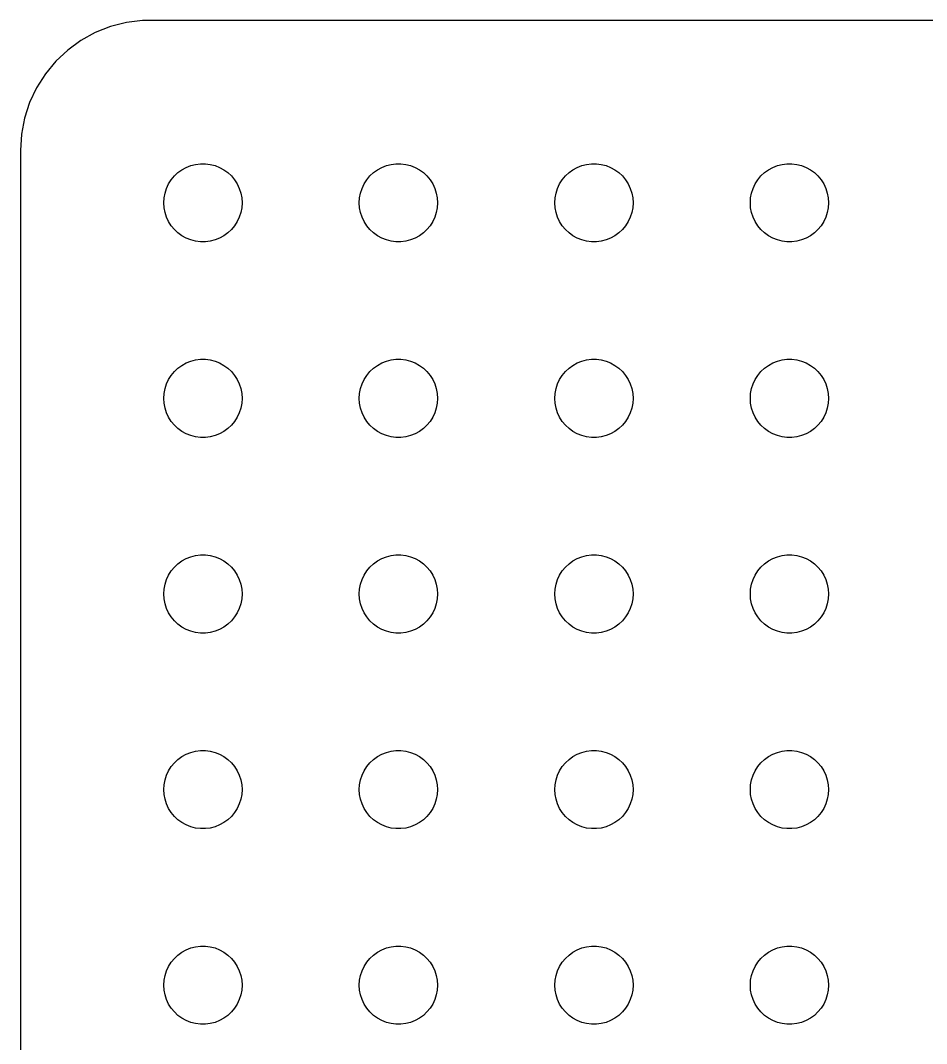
# Model space of a CAD drawing. Header units: metres. Extents: x -37 to 37, y 131 to 289.
# Drawn here: x -37 to -2.24, y 249.76 to 288.99 of the extents above; entities that cross this region are included whole.
import ezdxf

# ---------------------------------------------------------------- set-up
doc = ezdxf.new("R2010")
doc.units = ezdxf.units.M

msp = doc.modelspace()

# ---------------------------------------------------------------- linework, layer by layer
for p, q in [((-33.5451, 288.755), (-34.1289, 288.524)), ((-32.9369, 288.911), (-33.5451, 288.755)), ((-32.3139, 288.99), (-32.9369, 288.911)), ((32.3139, 288.99), (-32.3139, 288.99)), ((-34.1289, 288.524), (-34.6791, 288.222)), ((-34.6791, 288.222), (-35.1871, 287.853)), ((-35.1871, 287.853), (-35.6448, 287.423)), ((-35.6448, 287.423), (-36.0451, 286.939)), ((-36.0451, 286.939), (-36.3815, 286.409)), ((-36.3815, 286.409), (-36.6489, 285.841)), ((-36.6489, 285.841), (-36.8429, 285.243)), ((-36.8429, 285.243), (-36.9606, 284.627)), ((-36.9606, 284.627), (-37, 284)), ((-37, 284), (-37, 220)), ((-30.9561, 283.156), (-30.8037, 283.266)), ((-30.8037, 283.266), (-30.6387, 283.357)), ((-30.6387, 283.357), (-30.4635, 283.427)), ((-30.4635, 283.427), (-30.2811, 283.473)), ((-30.2811, 283.473), (-30.0942, 283.497)), ((-30.0942, 283.497), (-29.9058, 283.497)), ((-29.9058, 283.497), (-29.7189, 283.473)), ((-29.7189, 283.473), (-29.5365, 283.427)), ((-29.5365, 283.427), (-29.3613, 283.357)), ((-29.3613, 283.357), (-29.1963, 283.266)), ((-29.1963, 283.266), (-29.0439, 283.156)), ((-23.4561, 283.156), (-23.3037, 283.266)), ((-23.3037, 283.266), (-23.1387, 283.357)), ((-23.1387, 283.357), (-22.9635, 283.427)), ((-22.9635, 283.427), (-22.7811, 283.473)), ((-22.7811, 283.473), (-22.5942, 283.497)), ((-22.5942, 283.497), (-22.4058, 283.497)), ((-22.4058, 283.497), (-22.2189, 283.473)), ((-22.2189, 283.473), (-22.0365, 283.427)), ((-22.0365, 283.427), (-21.8613, 283.357)), ((-21.8613, 283.357), (-21.6963, 283.266)), ((-21.6963, 283.266), (-21.5439, 283.156)), ((-15.9561, 283.156), (-15.8037, 283.266)), ((-15.8037, 283.266), (-15.6387, 283.357)), ((-15.6387, 283.357), (-15.4635, 283.427)), ((-15.4635, 283.427), (-15.2811, 283.473)), ((-15.2811, 283.473), (-15.0942, 283.497)), ((-15.0942, 283.497), (-14.9058, 283.497)), ((-14.9058, 283.497), (-14.7189, 283.473)), ((-14.7189, 283.473), (-14.5365, 283.427)), ((-14.5365, 283.427), (-14.3613, 283.357)), ((-14.3613, 283.357), (-14.1963, 283.266)), ((-14.1963, 283.266), (-14.0439, 283.156)), ((-8.45613, 283.156), (-8.30373, 283.266)), ((-8.30373, 283.266), (-8.13866, 283.357)), ((-8.13866, 283.357), (-7.96352, 283.427)), ((-7.96352, 283.427), (-7.78107, 283.473)), ((-7.78107, 283.473), (-7.59418, 283.497)), ((-7.59418, 283.497), (-7.40581, 283.497)), ((-7.40581, 283.497), (-7.21892, 283.473)), ((-7.21892, 283.473), (-7.03647, 283.427)), ((-7.03647, 283.427), (-6.86133, 283.357)), ((-6.86133, 283.357), (-6.69626, 283.266)), ((-6.69626, 283.266), (-6.54385, 283.156)), ((-31.3145, 282.723), (-31.2135, 282.882)), ((-31.2135, 282.882), (-31.0934, 283.027)), ((-31.0934, 283.027), (-30.9561, 283.156)), ((-29.0439, 283.156), (-28.9065, 283.027)), ((-28.9065, 283.027), (-28.7865, 282.882)), ((-28.7865, 282.882), (-28.6855, 282.723)), ((-23.8145, 282.723), (-23.7135, 282.882)), ((-23.7135, 282.882), (-23.5934, 283.027)), ((-23.5934, 283.027), (-23.4561, 283.156)), ((-21.5439, 283.156), (-21.4065, 283.027)), ((-21.4065, 283.027), (-21.2865, 282.882)), ((-21.2865, 282.882), (-21.1855, 282.723)), ((-16.3145, 282.723), (-16.2135, 282.882)), ((-16.2135, 282.882), (-16.0934, 283.027)), ((-16.0934, 283.027), (-15.9561, 283.156)), ((-14.0439, 283.156), (-13.9065, 283.027)), ((-13.9065, 283.027), (-13.7865, 282.882)), ((-13.7865, 282.882), (-13.6855, 282.723)), ((-8.81445, 282.723), (-8.71352, 282.882)), ((-8.71352, 282.882), (-8.59344, 283.027)), ((-8.59344, 283.027), (-8.45613, 283.156)), ((-6.54385, 283.156), (-6.40654, 283.027)), ((-6.40654, 283.027), (-6.28647, 282.882)), ((-6.28647, 282.882), (-6.18553, 282.723)), ((-31.4529, 282.373), (-31.3947, 282.552)), ((-31.3947, 282.552), (-31.3145, 282.723)), ((-28.6855, 282.723), (-28.6053, 282.552)), ((-28.6053, 282.552), (-28.5471, 282.373)), ((-23.9529, 282.373), (-23.8947, 282.552)), ((-23.8947, 282.552), (-23.8145, 282.723)), ((-21.1855, 282.723), (-21.1053, 282.552)), ((-21.1053, 282.552), (-21.0471, 282.373)), ((-16.4529, 282.373), (-16.3947, 282.552)), ((-16.3947, 282.552), (-16.3145, 282.723)), ((-13.6855, 282.723), (-13.6053, 282.552)), ((-13.6053, 282.552), (-13.5471, 282.373)), ((-8.95287, 282.373), (-8.89465, 282.552)), ((-8.89465, 282.552), (-8.81445, 282.723)), ((-6.18553, 282.723), (-6.10533, 282.552)), ((-6.10533, 282.552), (-6.04712, 282.373)), ((-31.5, 282), (-31.4882, 282.188)), ((-31.4882, 282.188), (-31.4529, 282.373)), ((-28.5471, 282.373), (-28.5118, 282.188)), ((-28.5118, 282.188), (-28.5, 282)), ((-24, 282), (-23.9882, 282.188)), ((-23.9882, 282.188), (-23.9529, 282.373)), ((-21.0471, 282.373), (-21.0118, 282.188)), ((-21.0118, 282.188), (-21, 282)), ((-16.5, 282), (-16.4882, 282.188)), ((-16.4882, 282.188), (-16.4529, 282.373)), ((-13.5471, 282.373), (-13.5118, 282.188)), ((-13.5118, 282.188), (-13.5, 282)), ((-9, 282), (-8.98816, 282.188)), ((-8.98816, 282.188), (-8.95287, 282.373)), ((-6.04712, 282.373), (-6.01183, 282.188)), ((-6.01183, 282.188), (-6, 282)), ((-31.4882, 281.812), (-31.5, 282)), ((-31.4529, 281.627), (-31.4882, 281.812)), ((-28.5118, 281.812), (-28.5471, 281.627)), ((-28.5, 282), (-28.5118, 281.812)), ((-23.9882, 281.812), (-24, 282)), ((-23.9529, 281.627), (-23.9882, 281.812)), ((-21.0118, 281.812), (-21.0471, 281.627)), ((-21, 282), (-21.0118, 281.812)), ((-16.4882, 281.812), (-16.5, 282)), ((-16.4529, 281.627), (-16.4882, 281.812)), ((-13.5118, 281.812), (-13.5471, 281.627)), ((-13.5, 282), (-13.5118, 281.812)), ((-8.98816, 281.812), (-9, 282)), ((-8.95287, 281.627), (-8.98816, 281.812)), ((-6.01183, 281.812), (-6.04712, 281.627)), ((-6, 282), (-6.01183, 281.812)), ((-31.3947, 281.448), (-31.4529, 281.627)), ((-31.3145, 281.277), (-31.3947, 281.448)), ((-31.2135, 281.118), (-31.3145, 281.277)), ((-28.6855, 281.277), (-28.7865, 281.118)), ((-28.6053, 281.448), (-28.6855, 281.277)), ((-28.5471, 281.627), (-28.6053, 281.448)), ((-23.8947, 281.448), (-23.9529, 281.627)), ((-23.8145, 281.277), (-23.8947, 281.448)), ((-23.7135, 281.118), (-23.8145, 281.277)), ((-21.1855, 281.277), (-21.2865, 281.118)), ((-21.1053, 281.448), (-21.1855, 281.277)), ((-21.0471, 281.627), (-21.1053, 281.448)), ((-16.3947, 281.448), (-16.4529, 281.627)), ((-16.3145, 281.277), (-16.3947, 281.448)), ((-16.2135, 281.118), (-16.3145, 281.277)), ((-13.6855, 281.277), (-13.7865, 281.118)), ((-13.6053, 281.448), (-13.6855, 281.277)), ((-13.5471, 281.627), (-13.6053, 281.448)), ((-8.89465, 281.448), (-8.95287, 281.627)), ((-8.81445, 281.277), (-8.89465, 281.448)), ((-8.71352, 281.118), (-8.81445, 281.277)), ((-6.18553, 281.277), (-6.28647, 281.118)), ((-6.10533, 281.448), (-6.18553, 281.277)), ((-6.04712, 281.627), (-6.10533, 281.448)), ((-31.0934, 280.973), (-31.2135, 281.118)), ((-30.9561, 280.844), (-31.0934, 280.973)), ((-28.9065, 280.973), (-29.0439, 280.844)), ((-28.7865, 281.118), (-28.9065, 280.973)), ((-23.5934, 280.973), (-23.7135, 281.118)), ((-23.4561, 280.844), (-23.5934, 280.973)), ((-21.4065, 280.973), (-21.5439, 280.844)), ((-21.2865, 281.118), (-21.4065, 280.973)), ((-16.0934, 280.973), (-16.2135, 281.118)), ((-15.9561, 280.844), (-16.0934, 280.973)), ((-13.9065, 280.973), (-14.0439, 280.844)), ((-13.7865, 281.118), (-13.9065, 280.973)), ((-8.59344, 280.973), (-8.71352, 281.118)), ((-8.45613, 280.844), (-8.59344, 280.973)), ((-6.40654, 280.973), (-6.54385, 280.844)), ((-6.28647, 281.118), (-6.40654, 280.973)), ((-30.8037, 280.734), (-30.9561, 280.844)), ((-30.6387, 280.643), (-30.8037, 280.734)), ((-30.4635, 280.573), (-30.6387, 280.643)), ((-30.2811, 280.527), (-30.4635, 280.573)), ((-30.0942, 280.503), (-30.2811, 280.527)), ((-29.9058, 280.503), (-30.0942, 280.503)), ((-29.7189, 280.527), (-29.9058, 280.503)), ((-29.5365, 280.573), (-29.7189, 280.527)), ((-29.3613, 280.643), (-29.5365, 280.573)), ((-29.1963, 280.734), (-29.3613, 280.643)), ((-29.0439, 280.844), (-29.1963, 280.734)), ((-23.3037, 280.734), (-23.4561, 280.844)), ((-23.1387, 280.643), (-23.3037, 280.734)), ((-22.9635, 280.573), (-23.1387, 280.643)), ((-22.7811, 280.527), (-22.9635, 280.573)), ((-22.5942, 280.503), (-22.7811, 280.527)), ((-22.4058, 280.503), (-22.5942, 280.503)), ((-22.2189, 280.527), (-22.4058, 280.503)), ((-22.0365, 280.573), (-22.2189, 280.527)), ((-21.8613, 280.643), (-22.0365, 280.573)), ((-21.6963, 280.734), (-21.8613, 280.643)), ((-21.5439, 280.844), (-21.6963, 280.734)), ((-15.8037, 280.734), (-15.9561, 280.844)), ((-15.6387, 280.643), (-15.8037, 280.734)), ((-15.4635, 280.573), (-15.6387, 280.643)), ((-15.2811, 280.527), (-15.4635, 280.573)), ((-15.0942, 280.503), (-15.2811, 280.527)), ((-14.9058, 280.503), (-15.0942, 280.503)), ((-14.7189, 280.527), (-14.9058, 280.503)), ((-14.5365, 280.573), (-14.7189, 280.527)), ((-14.3613, 280.643), (-14.5365, 280.573)), ((-14.1963, 280.734), (-14.3613, 280.643)), ((-14.0439, 280.844), (-14.1963, 280.734)), ((-8.30373, 280.734), (-8.45613, 280.844)), ((-8.13866, 280.643), (-8.30373, 280.734)), ((-7.96352, 280.573), (-8.13866, 280.643)), ((-7.78107, 280.527), (-7.96352, 280.573)), ((-7.59418, 280.503), (-7.78107, 280.527)), ((-7.40581, 280.503), (-7.59418, 280.503)), ((-7.21892, 280.527), (-7.40581, 280.503)), ((-7.03647, 280.573), (-7.21892, 280.527)), ((-6.86133, 280.643), (-7.03647, 280.573)), ((-6.69626, 280.734), (-6.86133, 280.643)), ((-6.54385, 280.844), (-6.69626, 280.734)), ((-30.9561, 275.656), (-30.8037, 275.766)), ((-30.8037, 275.766), (-30.6387, 275.857)), ((-30.6387, 275.857), (-30.4635, 275.927)), ((-30.4635, 275.927), (-30.2811, 275.973)), ((-30.2811, 275.973), (-30.0942, 275.997)), ((-30.0942, 275.997), (-29.9058, 275.997)), ((-29.9058, 275.997), (-29.7189, 275.973)), ((-29.7189, 275.973), (-29.5365, 275.927)), ((-29.5365, 275.927), (-29.3613, 275.857)), ((-29.3613, 275.857), (-29.1963, 275.766)), ((-29.1963, 275.766), (-29.0439, 275.656)), ((-23.4561, 275.656), (-23.3037, 275.766)), ((-23.3037, 275.766), (-23.1387, 275.857)), ((-23.1387, 275.857), (-22.9635, 275.927)), ((-22.9635, 275.927), (-22.7811, 275.973)), ((-22.7811, 275.973), (-22.5942, 275.997)), ((-22.5942, 275.997), (-22.4058, 275.997)), ((-22.4058, 275.997), (-22.2189, 275.973)), ((-22.2189, 275.973), (-22.0365, 275.927)), ((-22.0365, 275.927), (-21.8613, 275.857)), ((-21.8613, 275.857), (-21.6963, 275.766)), ((-21.6963, 275.766), (-21.5439, 275.656)), ((-15.9561, 275.656), (-15.8037, 275.766)), ((-15.8037, 275.766), (-15.6387, 275.857)), ((-15.6387, 275.857), (-15.4635, 275.927)), ((-15.4635, 275.927), (-15.2811, 275.973)), ((-15.2811, 275.973), (-15.0942, 275.997)), ((-15.0942, 275.997), (-14.9058, 275.997)), ((-14.9058, 275.997), (-14.7189, 275.973)), ((-14.7189, 275.973), (-14.5365, 275.927)), ((-14.5365, 275.927), (-14.3613, 275.857)), ((-14.3613, 275.857), (-14.1963, 275.766)), ((-14.1963, 275.766), (-14.0439, 275.656)), ((-8.45613, 275.656), (-8.30373, 275.766)), ((-8.30373, 275.766), (-8.13866, 275.857)), ((-8.13866, 275.857), (-7.96352, 275.927)), ((-7.96352, 275.927), (-7.78107, 275.973)), ((-7.78107, 275.973), (-7.59418, 275.997)), ((-7.59418, 275.997), (-7.40581, 275.997)), ((-7.40581, 275.997), (-7.21892, 275.973)), ((-7.21892, 275.973), (-7.03647, 275.927)), ((-7.03647, 275.927), (-6.86133, 275.857)), ((-6.86133, 275.857), (-6.69626, 275.766)), ((-6.69626, 275.766), (-6.54385, 275.656)), ((-31.3145, 275.223), (-31.2135, 275.382)), ((-31.2135, 275.382), (-31.0934, 275.527)), ((-31.0934, 275.527), (-30.9561, 275.656)), ((-29.0439, 275.656), (-28.9065, 275.527)), ((-28.9065, 275.527), (-28.7865, 275.382)), ((-28.7865, 275.382), (-28.6855, 275.223)), ((-23.8145, 275.223), (-23.7135, 275.382)), ((-23.7135, 275.382), (-23.5934, 275.527)), ((-23.5934, 275.527), (-23.4561, 275.656)), ((-21.5439, 275.656), (-21.4065, 275.527)), ((-21.4065, 275.527), (-21.2865, 275.382)), ((-21.2865, 275.382), (-21.1855, 275.223)), ((-16.3145, 275.223), (-16.2135, 275.382)), ((-16.2135, 275.382), (-16.0934, 275.527)), ((-16.0934, 275.527), (-15.9561, 275.656)), ((-14.0439, 275.656), (-13.9065, 275.527)), ((-13.9065, 275.527), (-13.7865, 275.382)), ((-13.7865, 275.382), (-13.6855, 275.223)), ((-8.81445, 275.223), (-8.71352, 275.382)), ((-8.71352, 275.382), (-8.59344, 275.527)), ((-8.59344, 275.527), (-8.45613, 275.656)), ((-6.54385, 275.656), (-6.40654, 275.527)), ((-6.40654, 275.527), (-6.28647, 275.382)), ((-6.28647, 275.382), (-6.18553, 275.223)), ((-31.4529, 274.873), (-31.3947, 275.052)), ((-31.3947, 275.052), (-31.3145, 275.223)), ((-28.6855, 275.223), (-28.6053, 275.052)), ((-28.6053, 275.052), (-28.5471, 274.873)), ((-23.9529, 274.873), (-23.8947, 275.052)), ((-23.8947, 275.052), (-23.8145, 275.223)), ((-21.1855, 275.223), (-21.1053, 275.052)), ((-21.1053, 275.052), (-21.0471, 274.873)), ((-16.4529, 274.873), (-16.3947, 275.052)), ((-16.3947, 275.052), (-16.3145, 275.223)), ((-13.6855, 275.223), (-13.6053, 275.052)), ((-13.6053, 275.052), (-13.5471, 274.873)), ((-8.95287, 274.873), (-8.89465, 275.052)), ((-8.89465, 275.052), (-8.81445, 275.223)), ((-6.18553, 275.223), (-6.10533, 275.052)), ((-6.10533, 275.052), (-6.04712, 274.873)), ((-31.5, 274.5), (-31.4882, 274.688)), ((-31.4882, 274.688), (-31.4529, 274.873)), ((-28.5471, 274.873), (-28.5118, 274.688)), ((-28.5118, 274.688), (-28.5, 274.5)), ((-24, 274.5), (-23.9882, 274.688)), ((-23.9882, 274.688), (-23.9529, 274.873)), ((-21.0471, 274.873), (-21.0118, 274.688)), ((-21.0118, 274.688), (-21, 274.5)), ((-16.5, 274.5), (-16.4882, 274.688)), ((-16.4882, 274.688), (-16.4529, 274.873)), ((-13.5471, 274.873), (-13.5118, 274.688)), ((-13.5118, 274.688), (-13.5, 274.5)), ((-9, 274.5), (-8.98816, 274.688)), ((-8.98816, 274.688), (-8.95287, 274.873)), ((-6.04712, 274.873), (-6.01183, 274.688)), ((-6.01183, 274.688), (-6, 274.5)), ((-31.4882, 274.312), (-31.5, 274.5)), ((-31.4529, 274.127), (-31.4882, 274.312)), ((-28.5118, 274.312), (-28.5471, 274.127)), ((-28.5, 274.5), (-28.5118, 274.312)), ((-23.9882, 274.312), (-24, 274.5)), ((-23.9529, 274.127), (-23.9882, 274.312)), ((-21.0118, 274.312), (-21.0471, 274.127)), ((-21, 274.5), (-21.0118, 274.312)), ((-16.4882, 274.312), (-16.5, 274.5)), ((-16.4529, 274.127), (-16.4882, 274.312)), ((-13.5118, 274.312), (-13.5471, 274.127)), ((-13.5, 274.5), (-13.5118, 274.312)), ((-8.98816, 274.312), (-9, 274.5)), ((-8.95287, 274.127), (-8.98816, 274.312)), ((-6.01183, 274.312), (-6.04712, 274.127)), ((-6, 274.5), (-6.01183, 274.312)), ((-31.3947, 273.948), (-31.4529, 274.127)), ((-31.3145, 273.777), (-31.3947, 273.948)), ((-28.6053, 273.948), (-28.6855, 273.777)), ((-28.5471, 274.127), (-28.6053, 273.948)), ((-23.8947, 273.948), (-23.9529, 274.127)), ((-23.8145, 273.777), (-23.8947, 273.948)), ((-21.1053, 273.948), (-21.1855, 273.777)), ((-21.0471, 274.127), (-21.1053, 273.948)), ((-16.3947, 273.948), (-16.4529, 274.127)), ((-16.3145, 273.777), (-16.3947, 273.948)), ((-13.6053, 273.948), (-13.6855, 273.777)), ((-13.5471, 274.127), (-13.6053, 273.948)), ((-8.89465, 273.948), (-8.95287, 274.127)), ((-8.81445, 273.777), (-8.89465, 273.948)), ((-6.10533, 273.948), (-6.18553, 273.777)), ((-6.04712, 274.127), (-6.10533, 273.948)), ((-31.2135, 273.618), (-31.3145, 273.777)), ((-31.0934, 273.473), (-31.2135, 273.618)), ((-30.9561, 273.344), (-31.0934, 273.473)), ((-28.9065, 273.473), (-29.0439, 273.344)), ((-28.7865, 273.618), (-28.9065, 273.473)), ((-28.6855, 273.777), (-28.7865, 273.618)), ((-23.7135, 273.618), (-23.8145, 273.777)), ((-23.5934, 273.473), (-23.7135, 273.618)), ((-23.4561, 273.344), (-23.5934, 273.473)), ((-21.4065, 273.473), (-21.5439, 273.344)), ((-21.2865, 273.618), (-21.4065, 273.473)), ((-21.1855, 273.777), (-21.2865, 273.618)), ((-16.2135, 273.618), (-16.3145, 273.777)), ((-16.0934, 273.473), (-16.2135, 273.618)), ((-15.9561, 273.344), (-16.0934, 273.473)), ((-13.9065, 273.473), (-14.0439, 273.344)), ((-13.7865, 273.618), (-13.9065, 273.473)), ((-13.6855, 273.777), (-13.7865, 273.618)), ((-8.71352, 273.618), (-8.81445, 273.777)), ((-8.59344, 273.473), (-8.71352, 273.618)), ((-8.45613, 273.344), (-8.59344, 273.473)), ((-6.40654, 273.473), (-6.54385, 273.344)), ((-6.28647, 273.618), (-6.40654, 273.473)), ((-6.18553, 273.777), (-6.28647, 273.618)), ((-30.8037, 273.234), (-30.9561, 273.344)), ((-30.6387, 273.143), (-30.8037, 273.234)), ((-30.4635, 273.073), (-30.6387, 273.143)), ((-30.2811, 273.027), (-30.4635, 273.073)), ((-30.0942, 273.003), (-30.2811, 273.027)), ((-29.7189, 273.027), (-29.9058, 273.003)), ((-29.5365, 273.073), (-29.7189, 273.027)), ((-29.3613, 273.143), (-29.5365, 273.073)), ((-29.1963, 273.234), (-29.3613, 273.143)), ((-29.0439, 273.344), (-29.1963, 273.234)), ((-23.3037, 273.234), (-23.4561, 273.344)), ((-23.1387, 273.143), (-23.3037, 273.234)), ((-22.9635, 273.073), (-23.1387, 273.143)), ((-22.7811, 273.027), (-22.9635, 273.073)), ((-22.5942, 273.003), (-22.7811, 273.027)), ((-22.2189, 273.027), (-22.4058, 273.003)), ((-22.0365, 273.073), (-22.2189, 273.027)), ((-21.8613, 273.143), (-22.0365, 273.073)), ((-21.6963, 273.234), (-21.8613, 273.143)), ((-21.5439, 273.344), (-21.6963, 273.234)), ((-15.8037, 273.234), (-15.9561, 273.344)), ((-15.6387, 273.143), (-15.8037, 273.234)), ((-15.4635, 273.073), (-15.6387, 273.143)), ((-15.2811, 273.027), (-15.4635, 273.073)), ((-15.0942, 273.003), (-15.2811, 273.027)), ((-14.7189, 273.027), (-14.9058, 273.003)), ((-14.5365, 273.073), (-14.7189, 273.027)), ((-14.3613, 273.143), (-14.5365, 273.073)), ((-14.1963, 273.234), (-14.3613, 273.143)), ((-14.0439, 273.344), (-14.1963, 273.234)), ((-8.30373, 273.234), (-8.45613, 273.344)), ((-8.13866, 273.143), (-8.30373, 273.234)), ((-7.96352, 273.073), (-8.13866, 273.143)), ((-7.78107, 273.027), (-7.96352, 273.073)), ((-7.59418, 273.003), (-7.78107, 273.027)), ((-7.21892, 273.027), (-7.40581, 273.003)), ((-7.03647, 273.073), (-7.21892, 273.027)), ((-6.86133, 273.143), (-7.03647, 273.073)), ((-6.69626, 273.234), (-6.86133, 273.143)), ((-6.54385, 273.344), (-6.69626, 273.234)), ((-29.9058, 273.003), (-30.0942, 273.003)), ((-22.4058, 273.003), (-22.5942, 273.003)), ((-14.9058, 273.003), (-15.0942, 273.003)), ((-7.40581, 273.003), (-7.59418, 273.003)), ((-30.8037, 268.266), (-30.6387, 268.357)), ((-30.6387, 268.357), (-30.4635, 268.427)), ((-30.4635, 268.427), (-30.2811, 268.473)), ((-30.2811, 268.473), (-30.0942, 268.497)), ((-30.0942, 268.497), (-29.9058, 268.497)), ((-29.9058, 268.497), (-29.7189, 268.473)), ((-29.7189, 268.473), (-29.5365, 268.427)), ((-29.5365, 268.427), (-29.3613, 268.357)), ((-29.3613, 268.357), (-29.1963, 268.266)), ((-23.3037, 268.266), (-23.1387, 268.357)), ((-23.1387, 268.357), (-22.9635, 268.427)), ((-22.9635, 268.427), (-22.7811, 268.473)), ((-22.7811, 268.473), (-22.5942, 268.497)), ((-22.5942, 268.497), (-22.4058, 268.497)), ((-22.4058, 268.497), (-22.2189, 268.473)), ((-22.2189, 268.473), (-22.0365, 268.427)), ((-22.0365, 268.427), (-21.8613, 268.357)), ((-21.8613, 268.357), (-21.6963, 268.266)), ((-15.8037, 268.266), (-15.6387, 268.357)), ((-15.6387, 268.357), (-15.4635, 268.427)), ((-15.4635, 268.427), (-15.2811, 268.473)), ((-15.2811, 268.473), (-15.0942, 268.497)), ((-15.0942, 268.497), (-14.9058, 268.497)), ((-14.9058, 268.497), (-14.7189, 268.473)), ((-14.7189, 268.473), (-14.5365, 268.427)), ((-14.5365, 268.427), (-14.3613, 268.357)), ((-14.3613, 268.357), (-14.1963, 268.266)), ((-8.30373, 268.266), (-8.13866, 268.357)), ((-8.13866, 268.357), (-7.96352, 268.427)), ((-7.96352, 268.427), (-7.78107, 268.473)), ((-7.78107, 268.473), (-7.59418, 268.497)), ((-7.59418, 268.497), (-7.40581, 268.497)), ((-7.40581, 268.497), (-7.21892, 268.473)), ((-7.21892, 268.473), (-7.03647, 268.427)), ((-7.03647, 268.427), (-6.86133, 268.357)), ((-6.86133, 268.357), (-6.69626, 268.266)), ((-31.2135, 267.882), (-31.0934, 268.027)), ((-31.0934, 268.027), (-30.9561, 268.156)), ((-30.9561, 268.156), (-30.8037, 268.266)), ((-29.1963, 268.266), (-29.0439, 268.156)), ((-29.0439, 268.156), (-28.9065, 268.027)), ((-28.9065, 268.027), (-28.7865, 267.882)), ((-23.7135, 267.882), (-23.5934, 268.027)), ((-23.5934, 268.027), (-23.4561, 268.156)), ((-23.4561, 268.156), (-23.3037, 268.266)), ((-21.6963, 268.266), (-21.5439, 268.156)), ((-21.5439, 268.156), (-21.4065, 268.027)), ((-21.4065, 268.027), (-21.2865, 267.882)), ((-16.2135, 267.882), (-16.0934, 268.027)), ((-16.0934, 268.027), (-15.9561, 268.156)), ((-15.9561, 268.156), (-15.8037, 268.266)), ((-14.1963, 268.266), (-14.0439, 268.156)), ((-14.0439, 268.156), (-13.9065, 268.027)), ((-13.9065, 268.027), (-13.7865, 267.882)), ((-8.71352, 267.882), (-8.59344, 268.027)), ((-8.59344, 268.027), (-8.45613, 268.156)), ((-8.45613, 268.156), (-8.30373, 268.266)), ((-6.69626, 268.266), (-6.54385, 268.156)), ((-6.54385, 268.156), (-6.40654, 268.027)), ((-6.40654, 268.027), (-6.28647, 267.882)), ((-31.4529, 267.373), (-31.3947, 267.552)), ((-31.3947, 267.552), (-31.3145, 267.723)), ((-31.3145, 267.723), (-31.2135, 267.882)), ((-28.7865, 267.882), (-28.6855, 267.723)), ((-28.6855, 267.723), (-28.6053, 267.552)), ((-28.6053, 267.552), (-28.5471, 267.373)), ((-23.9529, 267.373), (-23.8947, 267.552)), ((-23.8947, 267.552), (-23.8145, 267.723)), ((-23.8145, 267.723), (-23.7135, 267.882)), ((-21.2865, 267.882), (-21.1855, 267.723)), ((-21.1855, 267.723), (-21.1053, 267.552)), ((-21.1053, 267.552), (-21.0471, 267.373)), ((-16.4529, 267.373), (-16.3947, 267.552)), ((-16.3947, 267.552), (-16.3145, 267.723)), ((-16.3145, 267.723), (-16.2135, 267.882)), ((-13.7865, 267.882), (-13.6855, 267.723)), ((-13.6855, 267.723), (-13.6053, 267.552)), ((-13.6053, 267.552), (-13.5471, 267.373)), ((-8.95287, 267.373), (-8.89465, 267.552)), ((-8.89465, 267.552), (-8.81445, 267.723)), ((-8.81445, 267.723), (-8.71352, 267.882)), ((-6.28647, 267.882), (-6.18553, 267.723)), ((-6.18553, 267.723), (-6.10533, 267.552)), ((-6.10533, 267.552), (-6.04712, 267.373)), ((-31.5, 267), (-31.4882, 267.188)), ((-31.4882, 267.188), (-31.4529, 267.373)), ((-28.5471, 267.373), (-28.5118, 267.188)), ((-28.5118, 267.188), (-28.5, 267)), ((-24, 267), (-23.9882, 267.188)), ((-23.9882, 267.188), (-23.9529, 267.373)), ((-21.0471, 267.373), (-21.0118, 267.188)), ((-21.0118, 267.188), (-21, 267)), ((-16.5, 267), (-16.4882, 267.188)), ((-16.4882, 267.188), (-16.4529, 267.373)), ((-13.5471, 267.373), (-13.5118, 267.188)), ((-13.5118, 267.188), (-13.5, 267)), ((-9, 267), (-8.98816, 267.188)), ((-8.98816, 267.188), (-8.95287, 267.373)), ((-6.04712, 267.373), (-6.01183, 267.188)), ((-6.01183, 267.188), (-6, 267)), ((-31.4882, 266.812), (-31.5, 267)), ((-31.4529, 266.627), (-31.4882, 266.812)), ((-28.5118, 266.812), (-28.5471, 266.627)), ((-28.5, 267), (-28.5118, 266.812)), ((-23.9882, 266.812), (-24, 267)), ((-23.9529, 266.627), (-23.9882, 266.812)), ((-21.0118, 266.812), (-21.0471, 266.627)), ((-21, 267), (-21.0118, 266.812)), ((-16.4882, 266.812), (-16.5, 267)), ((-16.4529, 266.627), (-16.4882, 266.812)), ((-13.5118, 266.812), (-13.5471, 266.627)), ((-13.5, 267), (-13.5118, 266.812)), ((-8.98816, 266.812), (-9, 267)), ((-8.95287, 266.627), (-8.98816, 266.812)), ((-6.01183, 266.812), (-6.04712, 266.627)), ((-6, 267), (-6.01183, 266.812)), ((-31.3947, 266.448), (-31.4529, 266.627)), ((-31.3145, 266.277), (-31.3947, 266.448)), ((-28.6053, 266.448), (-28.6855, 266.277)), ((-28.5471, 266.627), (-28.6053, 266.448)), ((-23.8947, 266.448), (-23.9529, 266.627)), ((-23.8145, 266.277), (-23.8947, 266.448)), ((-21.1053, 266.448), (-21.1855, 266.277)), ((-21.0471, 266.627), (-21.1053, 266.448)), ((-16.3947, 266.448), (-16.4529, 266.627)), ((-16.3145, 266.277), (-16.3947, 266.448)), ((-13.6053, 266.448), (-13.6855, 266.277)), ((-13.5471, 266.627), (-13.6053, 266.448)), ((-8.89465, 266.448), (-8.95287, 266.627)), ((-8.81445, 266.277), (-8.89465, 266.448)), ((-6.10533, 266.448), (-6.18553, 266.277)), ((-6.04712, 266.627), (-6.10533, 266.448)), ((-31.2135, 266.118), (-31.3145, 266.277)), ((-31.0934, 265.973), (-31.2135, 266.118)), ((-30.9561, 265.844), (-31.0934, 265.973)), ((-28.9065, 265.973), (-29.0439, 265.844)), ((-28.7865, 266.118), (-28.9065, 265.973)), ((-28.6855, 266.277), (-28.7865, 266.118)), ((-23.7135, 266.118), (-23.8145, 266.277)), ((-23.5934, 265.973), (-23.7135, 266.118)), ((-23.4561, 265.844), (-23.5934, 265.973)), ((-21.4065, 265.973), (-21.5439, 265.844)), ((-21.2865, 266.118), (-21.4065, 265.973)), ((-21.1855, 266.277), (-21.2865, 266.118)), ((-16.2135, 266.118), (-16.3145, 266.277)), ((-16.0934, 265.973), (-16.2135, 266.118)), ((-15.9561, 265.844), (-16.0934, 265.973)), ((-13.9065, 265.973), (-14.0439, 265.844)), ((-13.7865, 266.118), (-13.9065, 265.973)), ((-13.6855, 266.277), (-13.7865, 266.118)), ((-8.71352, 266.118), (-8.81445, 266.277)), ((-8.59344, 265.973), (-8.71352, 266.118)), ((-8.45613, 265.844), (-8.59344, 265.973)), ((-6.40654, 265.973), (-6.54385, 265.844)), ((-6.28647, 266.118), (-6.40654, 265.973)), ((-6.18553, 266.277), (-6.28647, 266.118)), ((-30.8037, 265.734), (-30.9561, 265.844)), ((-30.6387, 265.643), (-30.8037, 265.734)), ((-30.4635, 265.573), (-30.6387, 265.643)), ((-30.2811, 265.527), (-30.4635, 265.573)), ((-29.5365, 265.573), (-29.7189, 265.527)), ((-29.3613, 265.643), (-29.5365, 265.573)), ((-29.1963, 265.734), (-29.3613, 265.643)), ((-29.0439, 265.844), (-29.1963, 265.734)), ((-23.3037, 265.734), (-23.4561, 265.844)), ((-23.1387, 265.643), (-23.3037, 265.734)), ((-22.9635, 265.573), (-23.1387, 265.643)), ((-22.7811, 265.527), (-22.9635, 265.573)), ((-22.0365, 265.573), (-22.2189, 265.527)), ((-21.8613, 265.643), (-22.0365, 265.573)), ((-21.6963, 265.734), (-21.8613, 265.643)), ((-21.5439, 265.844), (-21.6963, 265.734)), ((-15.8037, 265.734), (-15.9561, 265.844)), ((-15.6387, 265.643), (-15.8037, 265.734)), ((-15.4635, 265.573), (-15.6387, 265.643)), ((-15.2811, 265.527), (-15.4635, 265.573)), ((-14.5365, 265.573), (-14.7189, 265.527)), ((-14.3613, 265.643), (-14.5365, 265.573)), ((-14.1963, 265.734), (-14.3613, 265.643)), ((-14.0439, 265.844), (-14.1963, 265.734)), ((-8.30373, 265.734), (-8.45613, 265.844)), ((-8.13866, 265.643), (-8.30373, 265.734)), ((-7.96352, 265.573), (-8.13866, 265.643)), ((-7.78107, 265.527), (-7.96352, 265.573)), ((-7.03647, 265.573), (-7.21892, 265.527)), ((-6.86133, 265.643), (-7.03647, 265.573)), ((-6.69626, 265.734), (-6.86133, 265.643)), ((-6.54385, 265.844), (-6.69626, 265.734)), ((-30.0942, 265.503), (-30.2811, 265.527)), ((-29.9058, 265.503), (-30.0942, 265.503)), ((-29.7189, 265.527), (-29.9058, 265.503)), ((-22.5942, 265.503), (-22.7811, 265.527)), ((-22.4058, 265.503), (-22.5942, 265.503)), ((-22.2189, 265.527), (-22.4058, 265.503)), ((-15.0942, 265.503), (-15.2811, 265.527)), ((-14.9058, 265.503), (-15.0942, 265.503)), ((-14.7189, 265.527), (-14.9058, 265.503)), ((-7.59418, 265.503), (-7.78107, 265.527)), ((-7.40581, 265.503), (-7.59418, 265.503)), ((-7.21892, 265.527), (-7.40581, 265.503)), ((-30.6387, 260.857), (-30.4635, 260.927)), ((-30.4635, 260.927), (-30.2811, 260.973)), ((-30.2811, 260.973), (-30.0942, 260.997)), ((-30.0942, 260.997), (-29.9058, 260.997)), ((-29.9058, 260.997), (-29.7189, 260.973)), ((-29.7189, 260.973), (-29.5365, 260.927)), ((-29.5365, 260.927), (-29.3613, 260.857)), ((-23.1387, 260.857), (-22.9635, 260.927)), ((-22.9635, 260.927), (-22.7811, 260.973)), ((-22.7811, 260.973), (-22.5942, 260.997)), ((-22.5942, 260.997), (-22.4058, 260.997)), ((-22.4058, 260.997), (-22.2189, 260.973)), ((-22.2189, 260.973), (-22.0365, 260.927)), ((-22.0365, 260.927), (-21.8613, 260.857)), ((-15.6387, 260.857), (-15.4635, 260.927)), ((-15.4635, 260.927), (-15.2811, 260.973)), ((-15.2811, 260.973), (-15.0942, 260.997)), ((-15.0942, 260.997), (-14.9058, 260.997)), ((-14.9058, 260.997), (-14.7189, 260.973)), ((-14.7189, 260.973), (-14.5365, 260.927)), ((-14.5365, 260.927), (-14.3613, 260.857)), ((-8.13866, 260.857), (-7.96352, 260.927)), ((-7.96352, 260.927), (-7.78107, 260.973)), ((-7.78107, 260.973), (-7.59418, 260.997)), ((-7.59418, 260.997), (-7.40581, 260.997)), ((-7.40581, 260.997), (-7.21892, 260.973)), ((-7.21892, 260.973), (-7.03647, 260.927)), ((-7.03647, 260.927), (-6.86133, 260.857)), ((-31.2135, 260.382), (-31.0934, 260.527)), ((-31.0934, 260.527), (-30.9561, 260.656)), ((-30.9561, 260.656), (-30.8037, 260.766)), ((-30.8037, 260.766), (-30.6387, 260.857)), ((-29.3613, 260.857), (-29.1963, 260.766)), ((-29.1963, 260.766), (-29.0439, 260.656)), ((-29.0439, 260.656), (-28.9065, 260.527)), ((-28.9065, 260.527), (-28.7865, 260.382)), ((-23.7135, 260.382), (-23.5934, 260.527)), ((-23.5934, 260.527), (-23.4561, 260.656)), ((-23.4561, 260.656), (-23.3037, 260.766)), ((-23.3037, 260.766), (-23.1387, 260.857)), ((-21.8613, 260.857), (-21.6963, 260.766)), ((-21.6963, 260.766), (-21.5439, 260.656)), ((-21.5439, 260.656), (-21.4065, 260.527)), ((-21.4065, 260.527), (-21.2865, 260.382)), ((-16.2135, 260.382), (-16.0934, 260.527)), ((-16.0934, 260.527), (-15.9561, 260.656)), ((-15.9561, 260.656), (-15.8037, 260.766)), ((-15.8037, 260.766), (-15.6387, 260.857)), ((-14.3613, 260.857), (-14.1963, 260.766)), ((-14.1963, 260.766), (-14.0439, 260.656)), ((-14.0439, 260.656), (-13.9065, 260.527)), ((-13.9065, 260.527), (-13.7865, 260.382)), ((-8.71352, 260.382), (-8.59344, 260.527)), ((-8.59344, 260.527), (-8.45613, 260.656)), ((-8.45613, 260.656), (-8.30373, 260.766)), ((-8.30373, 260.766), (-8.13866, 260.857)), ((-6.86133, 260.857), (-6.69626, 260.766)), ((-6.69626, 260.766), (-6.54385, 260.656)), ((-6.54385, 260.656), (-6.40654, 260.527)), ((-6.40654, 260.527), (-6.28647, 260.382)), ((-31.3947, 260.052), (-31.3145, 260.223)), ((-31.3145, 260.223), (-31.2135, 260.382)), ((-28.7865, 260.382), (-28.6855, 260.223)), ((-28.6855, 260.223), (-28.6053, 260.052)), ((-23.8947, 260.052), (-23.8145, 260.223)), ((-23.8145, 260.223), (-23.7135, 260.382)), ((-21.2865, 260.382), (-21.1855, 260.223)), ((-21.1855, 260.223), (-21.1053, 260.052)), ((-16.3947, 260.052), (-16.3145, 260.223)), ((-16.3145, 260.223), (-16.2135, 260.382)), ((-13.7865, 260.382), (-13.6855, 260.223)), ((-13.6855, 260.223), (-13.6053, 260.052)), ((-8.89465, 260.052), (-8.81445, 260.223)), ((-8.81445, 260.223), (-8.71352, 260.382)), ((-6.28647, 260.382), (-6.18553, 260.223)), ((-6.18553, 260.223), (-6.10533, 260.052)), ((-31.5, 259.5), (-31.4882, 259.688)), ((-31.4882, 259.688), (-31.4529, 259.873)), ((-31.4529, 259.873), (-31.3947, 260.052)), ((-28.6053, 260.052), (-28.5471, 259.873)), ((-28.5471, 259.873), (-28.5118, 259.688)), ((-28.5118, 259.688), (-28.5, 259.5)), ((-24, 259.5), (-23.9882, 259.688)), ((-23.9882, 259.688), (-23.9529, 259.873)), ((-23.9529, 259.873), (-23.8947, 260.052)), ((-21.1053, 260.052), (-21.0471, 259.873)), ((-21.0471, 259.873), (-21.0118, 259.688)), ((-21.0118, 259.688), (-21, 259.5)), ((-16.5, 259.5), (-16.4882, 259.688)), ((-16.4882, 259.688), (-16.4529, 259.873)), ((-16.4529, 259.873), (-16.3947, 260.052)), ((-13.6053, 260.052), (-13.5471, 259.873)), ((-13.5471, 259.873), (-13.5118, 259.688)), ((-13.5118, 259.688), (-13.5, 259.5)), ((-9, 259.5), (-8.98816, 259.688)), ((-8.98816, 259.688), (-8.95287, 259.873)), ((-8.95287, 259.873), (-8.89465, 260.052)), ((-6.10533, 260.052), (-6.04712, 259.873)), ((-6.04712, 259.873), (-6.01183, 259.688)), ((-6.01183, 259.688), (-6, 259.5)), ((-31.4882, 259.312), (-31.5, 259.5)), ((-31.4529, 259.127), (-31.4882, 259.312)), ((-28.5118, 259.312), (-28.5471, 259.127)), ((-28.5, 259.5), (-28.5118, 259.312)), ((-23.9882, 259.312), (-24, 259.5)), ((-23.9529, 259.127), (-23.9882, 259.312)), ((-21.0118, 259.312), (-21.0471, 259.127)), ((-21, 259.5), (-21.0118, 259.312)), ((-16.4882, 259.312), (-16.5, 259.5)), ((-16.4529, 259.127), (-16.4882, 259.312)), ((-13.5118, 259.312), (-13.5471, 259.127)), ((-13.5, 259.5), (-13.5118, 259.312)), ((-8.98816, 259.312), (-9, 259.5)), ((-8.95287, 259.127), (-8.98816, 259.312)), ((-6.01183, 259.312), (-6.04712, 259.127)), ((-6, 259.5), (-6.01183, 259.312)), ((-31.3947, 258.948), (-31.4529, 259.127)), ((-31.3145, 258.777), (-31.3947, 258.948)), ((-28.6053, 258.948), (-28.6855, 258.777)), ((-28.5471, 259.127), (-28.6053, 258.948)), ((-23.8947, 258.948), (-23.9529, 259.127)), ((-23.8145, 258.777), (-23.8947, 258.948)), ((-21.1053, 258.948), (-21.1855, 258.777)), ((-21.0471, 259.127), (-21.1053, 258.948)), ((-16.3947, 258.948), (-16.4529, 259.127)), ((-16.3145, 258.777), (-16.3947, 258.948)), ((-13.6053, 258.948), (-13.6855, 258.777)), ((-13.5471, 259.127), (-13.6053, 258.948)), ((-8.89465, 258.948), (-8.95287, 259.127)), ((-8.81445, 258.777), (-8.89465, 258.948)), ((-6.10533, 258.948), (-6.18553, 258.777)), ((-6.04712, 259.127), (-6.10533, 258.948)), ((-31.2135, 258.618), (-31.3145, 258.777)), ((-31.0934, 258.473), (-31.2135, 258.618)), ((-28.7865, 258.618), (-28.9065, 258.473)), ((-28.6855, 258.777), (-28.7865, 258.618)), ((-23.7135, 258.618), (-23.8145, 258.777)), ((-23.5934, 258.473), (-23.7135, 258.618)), ((-21.2865, 258.618), (-21.4065, 258.473)), ((-21.1855, 258.777), (-21.2865, 258.618)), ((-16.2135, 258.618), (-16.3145, 258.777)), ((-16.0934, 258.473), (-16.2135, 258.618)), ((-13.7865, 258.618), (-13.9065, 258.473)), ((-13.6855, 258.777), (-13.7865, 258.618)), ((-8.71352, 258.618), (-8.81445, 258.777)), ((-8.59344, 258.473), (-8.71352, 258.618)), ((-6.28647, 258.618), (-6.40654, 258.473)), ((-6.18553, 258.777), (-6.28647, 258.618)), ((-30.9561, 258.344), (-31.0934, 258.473)), ((-30.8037, 258.234), (-30.9561, 258.344)), ((-30.6387, 258.143), (-30.8037, 258.234)), ((-30.4635, 258.073), (-30.6387, 258.143)), ((-29.3613, 258.143), (-29.5365, 258.073)), ((-29.1963, 258.234), (-29.3613, 258.143)), ((-29.0439, 258.344), (-29.1963, 258.234)), ((-28.9065, 258.473), (-29.0439, 258.344)), ((-23.4561, 258.344), (-23.5934, 258.473)), ((-23.3037, 258.234), (-23.4561, 258.344)), ((-23.1387, 258.143), (-23.3037, 258.234)), ((-22.9635, 258.073), (-23.1387, 258.143)), ((-21.8613, 258.143), (-22.0365, 258.073)), ((-21.6963, 258.234), (-21.8613, 258.143)), ((-21.5439, 258.344), (-21.6963, 258.234)), ((-21.4065, 258.473), (-21.5439, 258.344)), ((-15.9561, 258.344), (-16.0934, 258.473)), ((-15.8037, 258.234), (-15.9561, 258.344)), ((-15.6387, 258.143), (-15.8037, 258.234)), ((-15.4635, 258.073), (-15.6387, 258.143)), ((-14.3613, 258.143), (-14.5365, 258.073)), ((-14.1963, 258.234), (-14.3613, 258.143)), ((-14.0439, 258.344), (-14.1963, 258.234)), ((-13.9065, 258.473), (-14.0439, 258.344)), ((-8.45613, 258.344), (-8.59344, 258.473)), ((-8.30373, 258.234), (-8.45613, 258.344)), ((-8.13866, 258.143), (-8.30373, 258.234)), ((-7.96352, 258.073), (-8.13866, 258.143)), ((-6.86133, 258.143), (-7.03647, 258.073)), ((-6.69626, 258.234), (-6.86133, 258.143)), ((-6.54385, 258.344), (-6.69626, 258.234)), ((-6.40654, 258.473), (-6.54385, 258.344)), ((-30.2811, 258.027), (-30.4635, 258.073)), ((-30.0942, 258.003), (-30.2811, 258.027)), ((-29.9058, 258.003), (-30.0942, 258.003)), ((-29.7189, 258.027), (-29.9058, 258.003)), ((-29.5365, 258.073), (-29.7189, 258.027)), ((-22.7811, 258.027), (-22.9635, 258.073)), ((-22.5942, 258.003), (-22.7811, 258.027)), ((-22.4058, 258.003), (-22.5942, 258.003)), ((-22.2189, 258.027), (-22.4058, 258.003)), ((-22.0365, 258.073), (-22.2189, 258.027)), ((-15.2811, 258.027), (-15.4635, 258.073)), ((-15.0942, 258.003), (-15.2811, 258.027)), ((-14.9058, 258.003), (-15.0942, 258.003)), ((-14.7189, 258.027), (-14.9058, 258.003)), ((-14.5365, 258.073), (-14.7189, 258.027)), ((-7.78107, 258.027), (-7.96352, 258.073)), ((-7.59418, 258.003), (-7.78107, 258.027)), ((-7.40581, 258.003), (-7.59418, 258.003)), ((-7.21892, 258.027), (-7.40581, 258.003)), ((-7.03647, 258.073), (-7.21892, 258.027)), ((-30.6387, 253.357), (-30.4635, 253.427)), ((-30.4635, 253.427), (-30.2811, 253.473)), ((-30.2811, 253.473), (-30.0942, 253.497)), ((-30.0942, 253.497), (-29.9058, 253.497)), ((-29.9058, 253.497), (-29.7189, 253.473)), ((-29.7189, 253.473), (-29.5365, 253.427)), ((-29.5365, 253.427), (-29.3613, 253.357)), ((-23.1387, 253.357), (-22.9635, 253.427)), ((-22.9635, 253.427), (-22.7811, 253.473)), ((-22.7811, 253.473), (-22.5942, 253.497)), ((-22.5942, 253.497), (-22.4058, 253.497)), ((-22.4058, 253.497), (-22.2189, 253.473)), ((-22.2189, 253.473), (-22.0365, 253.427)), ((-22.0365, 253.427), (-21.8613, 253.357)), ((-15.6387, 253.357), (-15.4635, 253.427)), ((-15.4635, 253.427), (-15.2811, 253.473)), ((-15.2811, 253.473), (-15.0942, 253.497)), ((-15.0942, 253.497), (-14.9058, 253.497)), ((-14.9058, 253.497), (-14.7189, 253.473)), ((-14.7189, 253.473), (-14.5365, 253.427)), ((-14.5365, 253.427), (-14.3613, 253.357)), ((-8.13866, 253.357), (-7.96352, 253.427)), ((-7.96352, 253.427), (-7.78107, 253.473)), ((-7.78107, 253.473), (-7.59418, 253.497)), ((-7.59418, 253.497), (-7.40581, 253.497)), ((-7.40581, 253.497), (-7.21892, 253.473)), ((-7.21892, 253.473), (-7.03647, 253.427)), ((-7.03647, 253.427), (-6.86133, 253.357)), ((-31.2135, 252.882), (-31.0934, 253.027)), ((-31.0934, 253.027), (-30.9561, 253.156)), ((-30.9561, 253.156), (-30.8037, 253.266)), ((-30.8037, 253.266), (-30.6387, 253.357)), ((-29.3613, 253.357), (-29.1963, 253.266)), ((-29.1963, 253.266), (-29.0439, 253.156)), ((-29.0439, 253.156), (-28.9065, 253.027)), ((-28.9065, 253.027), (-28.7865, 252.882)), ((-23.7135, 252.882), (-23.5934, 253.027)), ((-23.5934, 253.027), (-23.4561, 253.156)), ((-23.4561, 253.156), (-23.3037, 253.266)), ((-23.3037, 253.266), (-23.1387, 253.357)), ((-21.8613, 253.357), (-21.6963, 253.266)), ((-21.6963, 253.266), (-21.5439, 253.156)), ((-21.5439, 253.156), (-21.4065, 253.027)), ((-21.4065, 253.027), (-21.2865, 252.882)), ((-16.2135, 252.882), (-16.0934, 253.027)), ((-16.0934, 253.027), (-15.9561, 253.156)), ((-15.9561, 253.156), (-15.8037, 253.266)), ((-15.8037, 253.266), (-15.6387, 253.357)), ((-14.3613, 253.357), (-14.1963, 253.266)), ((-14.1963, 253.266), (-14.0439, 253.156)), ((-14.0439, 253.156), (-13.9065, 253.027)), ((-13.9065, 253.027), (-13.7865, 252.882)), ((-8.71352, 252.882), (-8.59344, 253.027)), ((-8.59344, 253.027), (-8.45613, 253.156)), ((-8.45613, 253.156), (-8.30373, 253.266)), ((-8.30373, 253.266), (-8.13866, 253.357)), ((-6.86133, 253.357), (-6.69626, 253.266)), ((-6.69626, 253.266), (-6.54385, 253.156)), ((-6.54385, 253.156), (-6.40654, 253.027)), ((-6.40654, 253.027), (-6.28647, 252.882)), ((-31.3947, 252.552), (-31.3145, 252.723)), ((-31.3145, 252.723), (-31.2135, 252.882)), ((-28.7865, 252.882), (-28.6855, 252.723)), ((-28.6855, 252.723), (-28.6053, 252.552)), ((-23.8947, 252.552), (-23.8145, 252.723)), ((-23.8145, 252.723), (-23.7135, 252.882)), ((-21.2865, 252.882), (-21.1855, 252.723)), ((-21.1855, 252.723), (-21.1053, 252.552)), ((-16.3947, 252.552), (-16.3145, 252.723)), ((-16.3145, 252.723), (-16.2135, 252.882)), ((-13.7865, 252.882), (-13.6855, 252.723)), ((-13.6855, 252.723), (-13.6053, 252.552)), ((-8.89465, 252.552), (-8.81445, 252.723)), ((-8.81445, 252.723), (-8.71352, 252.882)), ((-6.28647, 252.882), (-6.18553, 252.723)), ((-6.18553, 252.723), (-6.10533, 252.552)), ((-31.4882, 252.188), (-31.4529, 252.373)), ((-31.4529, 252.373), (-31.3947, 252.552)), ((-28.6053, 252.552), (-28.5471, 252.373)), ((-28.5471, 252.373), (-28.5118, 252.188)), ((-23.9882, 252.188), (-23.9529, 252.373)), ((-23.9529, 252.373), (-23.8947, 252.552)), ((-21.1053, 252.552), (-21.0471, 252.373)), ((-21.0471, 252.373), (-21.0118, 252.188)), ((-16.4882, 252.188), (-16.4529, 252.373)), ((-16.4529, 252.373), (-16.3947, 252.552)), ((-13.6053, 252.552), (-13.5471, 252.373)), ((-13.5471, 252.373), (-13.5118, 252.188)), ((-8.98816, 252.188), (-8.95287, 252.373)), ((-8.95287, 252.373), (-8.89465, 252.552)), ((-6.10533, 252.552), (-6.04712, 252.373)), ((-6.04712, 252.373), (-6.01183, 252.188)), ((-31.5, 252), (-31.4882, 252.188)), ((-31.4882, 251.812), (-31.5, 252)), ((-28.5118, 252.188), (-28.5, 252)), ((-28.5, 252), (-28.5118, 251.812)), ((-24, 252), (-23.9882, 252.188)), ((-23.9882, 251.812), (-24, 252)), ((-21.0118, 252.188), (-21, 252)), ((-21, 252), (-21.0118, 251.812)), ((-16.5, 252), (-16.4882, 252.188)), ((-16.4882, 251.812), (-16.5, 252)), ((-13.5118, 252.188), (-13.5, 252)), ((-13.5, 252), (-13.5118, 251.812)), ((-9, 252), (-8.98816, 252.188)), ((-8.98816, 251.812), (-9, 252)), ((-6.01183, 252.188), (-6, 252)), ((-6, 252), (-6.01183, 251.812)), ((-31.4529, 251.627), (-31.4882, 251.812)), ((-31.3947, 251.448), (-31.4529, 251.627)), ((-31.3145, 251.277), (-31.3947, 251.448)), ((-28.6053, 251.448), (-28.6855, 251.277)), ((-28.5471, 251.627), (-28.6053, 251.448)), ((-28.5118, 251.812), (-28.5471, 251.627)), ((-23.9529, 251.627), (-23.9882, 251.812)), ((-23.8947, 251.448), (-23.9529, 251.627)), ((-23.8145, 251.277), (-23.8947, 251.448)), ((-21.1053, 251.448), (-21.1855, 251.277)), ((-21.0471, 251.627), (-21.1053, 251.448)), ((-21.0118, 251.812), (-21.0471, 251.627)), ((-16.4529, 251.627), (-16.4882, 251.812)), ((-16.3947, 251.448), (-16.4529, 251.627)), ((-16.3145, 251.277), (-16.3947, 251.448)), ((-13.6053, 251.448), (-13.6855, 251.277)), ((-13.5471, 251.627), (-13.6053, 251.448)), ((-13.5118, 251.812), (-13.5471, 251.627)), ((-8.95287, 251.627), (-8.98816, 251.812)), ((-8.89465, 251.448), (-8.95287, 251.627)), ((-8.81445, 251.277), (-8.89465, 251.448)), ((-6.10533, 251.448), (-6.18553, 251.277)), ((-6.04712, 251.627), (-6.10533, 251.448)), ((-6.01183, 251.812), (-6.04712, 251.627)), ((-31.2135, 251.118), (-31.3145, 251.277)), ((-31.0934, 250.973), (-31.2135, 251.118)), ((-28.7865, 251.118), (-28.9065, 250.973)), ((-28.6855, 251.277), (-28.7865, 251.118)), ((-23.7135, 251.118), (-23.8145, 251.277)), ((-23.5934, 250.973), (-23.7135, 251.118)), ((-21.2865, 251.118), (-21.4065, 250.973)), ((-21.1855, 251.277), (-21.2865, 251.118)), ((-16.2135, 251.118), (-16.3145, 251.277)), ((-16.0934, 250.973), (-16.2135, 251.118)), ((-13.7865, 251.118), (-13.9065, 250.973)), ((-13.6855, 251.277), (-13.7865, 251.118)), ((-8.71352, 251.118), (-8.81445, 251.277)), ((-8.59344, 250.973), (-8.71352, 251.118)), ((-6.28647, 251.118), (-6.40654, 250.973)), ((-6.18553, 251.277), (-6.28647, 251.118)), ((-30.9561, 250.844), (-31.0934, 250.973)), ((-30.8037, 250.734), (-30.9561, 250.844)), ((-30.6387, 250.643), (-30.8037, 250.734)), ((-29.1963, 250.734), (-29.3613, 250.643)), ((-29.0439, 250.844), (-29.1963, 250.734)), ((-28.9065, 250.973), (-29.0439, 250.844)), ((-23.4561, 250.844), (-23.5934, 250.973)), ((-23.3037, 250.734), (-23.4561, 250.844)), ((-23.1387, 250.643), (-23.3037, 250.734)), ((-21.6963, 250.734), (-21.8613, 250.643)), ((-21.5439, 250.844), (-21.6963, 250.734)), ((-21.4065, 250.973), (-21.5439, 250.844)), ((-15.9561, 250.844), (-16.0934, 250.973)), ((-15.8037, 250.734), (-15.9561, 250.844)), ((-15.6387, 250.643), (-15.8037, 250.734)), ((-14.1963, 250.734), (-14.3613, 250.643)), ((-14.0439, 250.844), (-14.1963, 250.734)), ((-13.9065, 250.973), (-14.0439, 250.844)), ((-8.45613, 250.844), (-8.59344, 250.973)), ((-8.30373, 250.734), (-8.45613, 250.844)), ((-8.13866, 250.643), (-8.30373, 250.734)), ((-6.69626, 250.734), (-6.86133, 250.643)), ((-6.54385, 250.844), (-6.69626, 250.734)), ((-6.40654, 250.973), (-6.54385, 250.844)), ((-30.4635, 250.573), (-30.6387, 250.643)), ((-30.2811, 250.527), (-30.4635, 250.573)), ((-30.0942, 250.503), (-30.2811, 250.527)), ((-29.9058, 250.503), (-30.0942, 250.503)), ((-29.7189, 250.527), (-29.9058, 250.503)), ((-29.5365, 250.573), (-29.7189, 250.527)), ((-29.3613, 250.643), (-29.5365, 250.573)), ((-22.9635, 250.573), (-23.1387, 250.643)), ((-22.7811, 250.527), (-22.9635, 250.573)), ((-22.5942, 250.503), (-22.7811, 250.527)), ((-22.4058, 250.503), (-22.5942, 250.503)), ((-22.2189, 250.527), (-22.4058, 250.503)), ((-22.0365, 250.573), (-22.2189, 250.527)), ((-21.8613, 250.643), (-22.0365, 250.573)), ((-15.4635, 250.573), (-15.6387, 250.643)), ((-15.2811, 250.527), (-15.4635, 250.573)), ((-15.0942, 250.503), (-15.2811, 250.527)), ((-14.9058, 250.503), (-15.0942, 250.503)), ((-14.7189, 250.527), (-14.9058, 250.503)), ((-14.5365, 250.573), (-14.7189, 250.527)), ((-14.3613, 250.643), (-14.5365, 250.573)), ((-7.96352, 250.573), (-8.13866, 250.643)), ((-7.78107, 250.527), (-7.96352, 250.573)), ((-7.59418, 250.503), (-7.78107, 250.527)), ((-7.40581, 250.503), (-7.59418, 250.503)), ((-7.21892, 250.527), (-7.40581, 250.503)), ((-7.03647, 250.573), (-7.21892, 250.527)), ((-6.86133, 250.643), (-7.03647, 250.573))]:
    msp.add_line(p, q)

doc.saveas('drawing.dxf')
